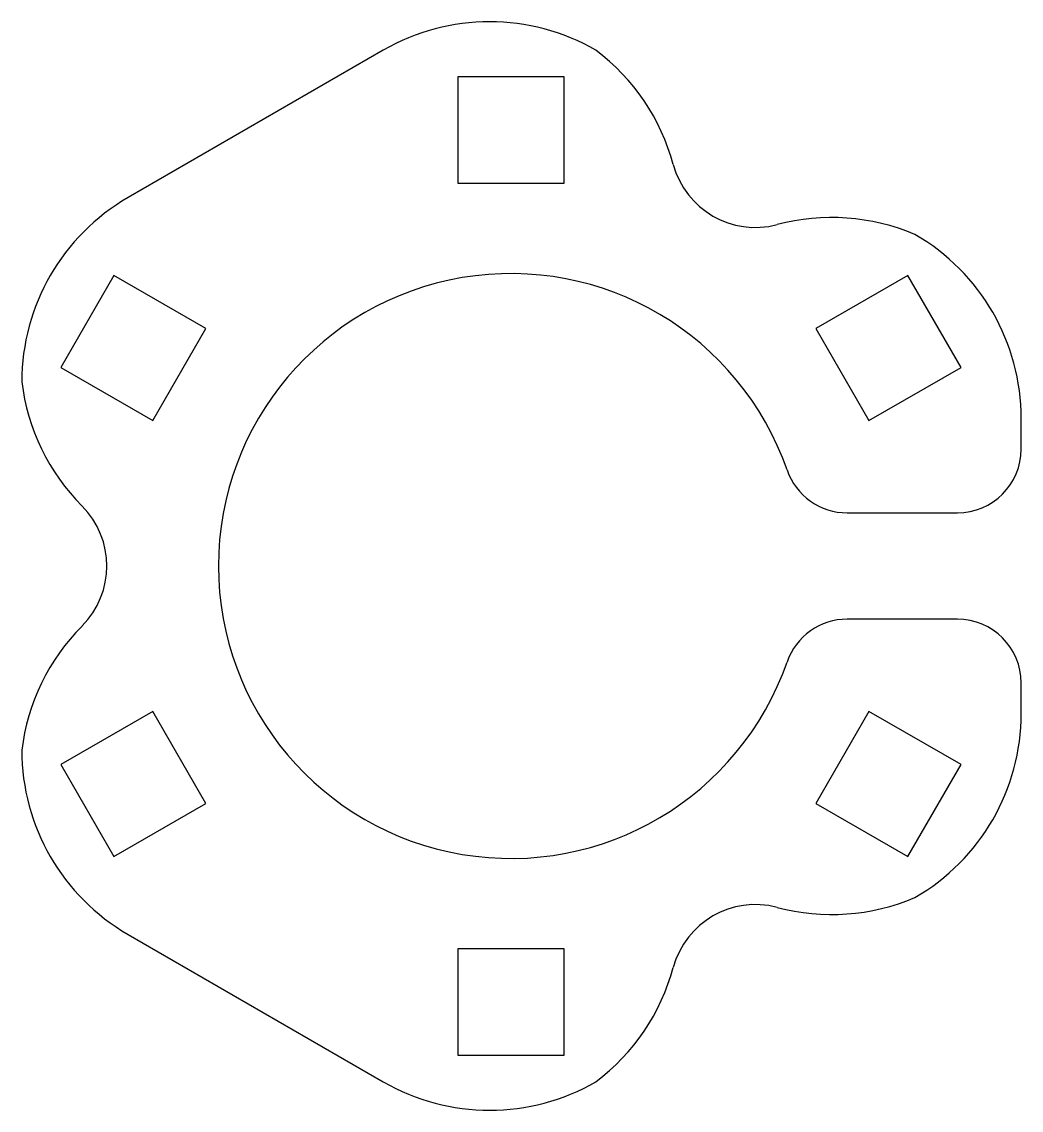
# Model space of a CAD drawing. Header units: millimetres. Extents: x -26.9 to 20.1, y -25 to 26.2.
import ezdxf

# ---------------------------------------------------------------- set-up
doc = ezdxf.new("R2010")
doc.units = ezdxf.units.MM

msp = doc.modelspace()

# ---------------------------------------------------------------- linework, layer by layer
at = {"color": 7, "linetype": 'Continuous', "lineweight": 25}
for p, q in [((-9.947, 24.856), (-21.947, 17.928)), ((-6.447, 23.607), (-6.447, 18.607)), ((-1.447, 23.607), (-6.447, 23.607)), ((-1.447, 18.607), (-1.447, 23.607)), ((-6.447, 18.607), (-1.447, 18.607)), ((-22.615, 14.272), (-25.115, 9.942)), ((-18.285, 11.772), (-22.615, 14.272)), ((14.722, 14.272), (10.392, 11.772)), ((17.222, 9.942), (14.722, 14.272)), ((-20.785, 7.442), (-18.285, 11.772)), ((10.392, 11.772), (12.892, 7.442)), ((-25.115, 9.942), (-20.785, 7.442)), ((12.892, 7.442), (17.222, 9.942)), ((20.053, 6.107), (20.053, 7.535)), ((11.875, 3.107), (17.053, 3.107)), ((17.053, -1.893), (11.875, -1.893)), ((20.053, -6.321), (20.053, -4.893)), ((-20.785, -6.228), (-25.115, -8.728)), ((-18.285, -10.558), (-20.785, -6.228)), ((12.892, -6.228), (10.392, -10.558)), ((17.222, -8.728), (12.892, -6.228)), ((-25.115, -8.728), (-22.615, -13.058)), ((14.722, -13.058), (17.222, -8.728)), ((-22.615, -13.058), (-18.285, -10.558)), ((10.392, -10.558), (14.722, -13.058)), ((-21.947, -16.713), (-9.947, -23.642)), ((-6.447, -17.393), (-6.447, -22.393)), ((-1.447, -17.393), (-6.447, -17.393)), ((-1.447, -22.393), (-1.447, -17.393)), ((-6.447, -22.393), (-1.447, -22.393))]:
    msp.add_line(p, q, dxfattribs=at)
for centre, radius, start, end in [((-4.947, 16.196), 10, 60, 120), ((-5.96, 16.866), 10, 15.1549, 53.0361), ((7.553, 20.526), 4, 195.1549, 284.8451), ((-16.947, 9.267), 10, 120, 180), ((11.14, 6.993), 10, 66.9639, 104.8451), ((10.053, 7.535), 10, 0, 60), ((-3.947, 0.607), 13.75, 19.1692, 340.8308), ((-17.02, 10.48), 10, 186.9639, 224.8451), ((17.053, 6.107), 3, 270, 0), ((11.875, 6.107), 3, 199.1692, 270), ((-26.947, 0.607), 4, 315.1549, 44.8451), ((11.875, -4.893), 3, 90, 160.8308), ((17.053, -4.893), 3, 0, 90), ((-17.02, -9.266), 10, 135.1549, 173.0361), ((10.053, -6.321), 10, 300, 0), ((-16.947, -8.053), 10, 180, 240), ((7.553, -19.311), 4, 75.1549, 164.8451), ((11.14, -5.779), 10, 255.1549, 293.0361), ((-5.96, -15.651), 10, 306.9639, 344.8451), ((-4.947, -14.981), 10, 240, 300)]:
    msp.add_arc(centre, radius, start, end, dxfattribs=at)

doc.saveas('drawing.dxf')
